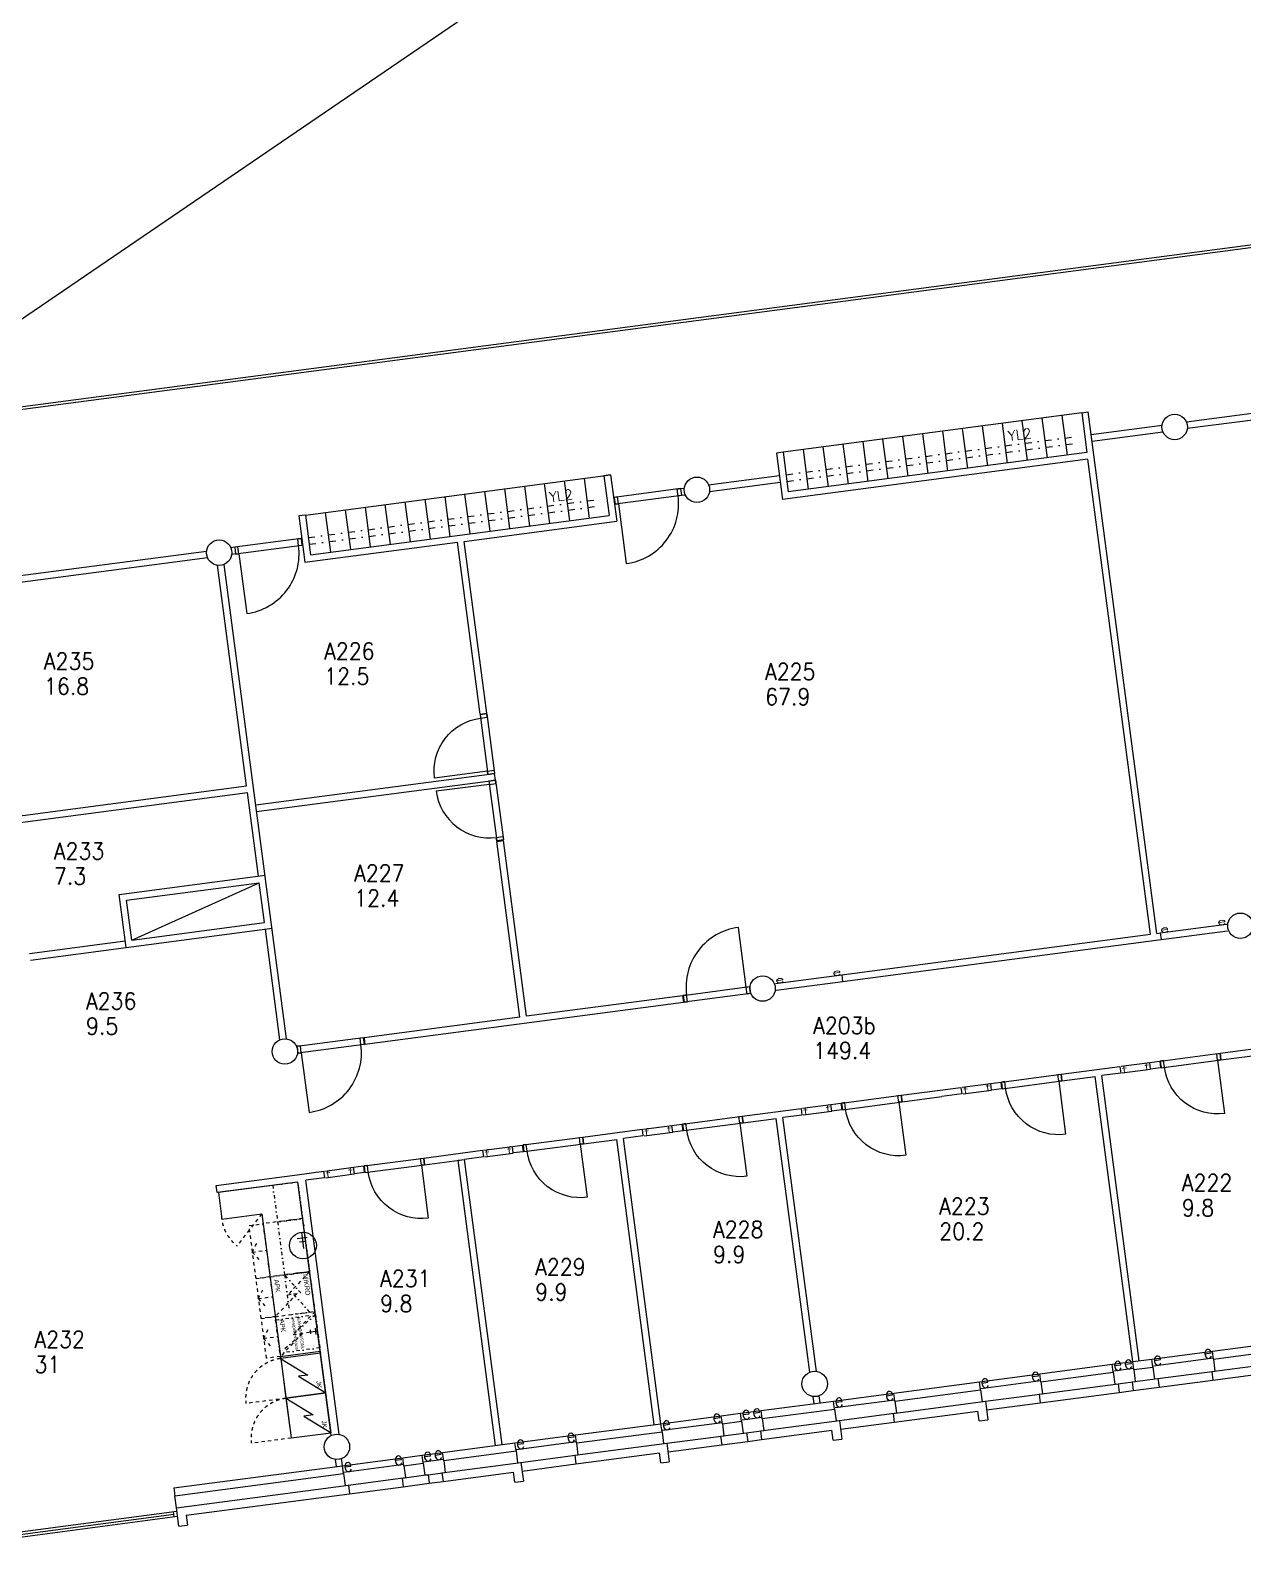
# Model space of a CAD drawing. Extents: x -11123 to 123675, y 9836 to 72527.
# Drawn here: x 58440 to 76550, y 18327 to 41107 of the extents above; entities that cross this region are included whole.
import ezdxf
from ezdxf.enums import TextEntityAlignment as Align

# ---------------------------------------------------------------- set-up
doc = ezdxf.new("R2010")
doc.units = 0
doc.header["$LTSCALE"] = 100
doc.header["$MEASUREMENT"] = 0
doc.linetypes.add('KL', pattern=[2, 1, -1])
doc.linetypes.add('PKL', pattern=[3, 1, -1, 0, -1])
doc.layers.get('0').update_dxf_attribs({"linetype": 'CONTINUOUS'})
for name, color, linetype in [('ART1100T0', 7, 'CONTINUOUS'), ('ART1100T3', 7, 'CONTINUOUS'), ('ART1100TB', 7, 'CONTINUOUS'), ('ASHIUS', 253, 'CONTINUOUS'), ('ASKESKI', 253, 'CONTINUOUS'), ('ASKIINTOKALKD', 254, 'CONTINUOUS'), ('ASSANITKAL', 253, 'CONTINUOUS'), ('FM_OMAT', 7, 'CONTINUOUS'), ('M06001', 7, 'CONTINUOUS'), ('M06037', 8, 'CONTINUOUS'), ('M06041', 8, 'CONTINUOUS'), ('M06051', 3, 'CONTINUOUS'), ('M06080', 7, 'CONTINUOUS')]:
    doc.layers.add(name, color=color, linetype=linetype)
doc.styles.add('ARIAL', font='arial.ttf')
doc.styles.add('S', font='ROMANS.shx', dxfattribs={"width": 0.8})
doc.styles.get("Standard").update_dxf_attribs({"font": 'simplex.shx'})

# ---------------------------------------------------------------- blocks, each defined once
blk = doc.blocks.new('AIOA_IKK-C')
at = {"layer": 'M06041', "linetype": 'ByBlock'}
for p, q in [((0, 0), (1000, 0)), ((0, -100), (1000, -100))]:
    blk.add_line(p, q, dxfattribs=at)
at = {"layer": 'FM_OMAT', "width": 0.9, "flags": 8}
for p in [(50, 0), (950, 0)]:
    blk.add_attdef('SARANA', text='', height=50, dxfattribs=at).set_placement(p, align=Align.MIDDLE)
at = {"layer": 'FM_OMAT', "width": 0.9}
for tag, p, flags in [('IKKKDI', (50, -700), 8), ('IKKNRO', (50, -850), 8), ('IKKYLE', (50, -1000), 9)]:
    blk.add_attdef(tag, p, '', height=125, dxfattribs=dict(at, flags=flags))
at = {"layer": 'M06041', "flags": 8}
blk.add_attdef('E', (0, 0), '', height=100, dxfattribs=at)
blk.add_attdef('E', text='', height=100, dxfattribs=at).set_placement((500, 0), align=Align.CENTER)
blk.add_attdef('E', text='', height=100, dxfattribs=at).set_placement((1000, 0), align=Align.RIGHT)
blk = doc.blocks.new('AIOA_IKK-B')
at = {"layer": 'M06041', "linetype": 'ByBlock'}
for p, q in [((0, 100), (1000, 100)), ((0, 0), (1000, 0))]:
    blk.add_line(p, q, dxfattribs=at)
at = {"layer": 'FM_OMAT', "width": 0.9}
for tag, p, flags in [('IKKYLE', (50, 875), 9), ('IKKNRO', (50, 725), 8), ('IKKKDI', (50, 575), 8)]:
    blk.add_attdef(tag, p, '', height=125, dxfattribs=dict(at, flags=flags))
at = {"layer": 'FM_OMAT', "width": 0.9, "flags": 8}
for p in [(50, 0), (950, 0)]:
    blk.add_attdef('SARANA', text='', height=50, dxfattribs=at).set_placement(p, align=Align.MIDDLE)
at = {"layer": 'M06041', "flags": 8}
blk.add_attdef('F', (0, 0), '', height=100, dxfattribs=at)
blk.add_attdef('F', text='', height=100, dxfattribs=at).set_placement((500, 0), align=Align.CENTER)
blk.add_attdef('F', text='', height=100, dxfattribs=at).set_placement((1000, 0), align=Align.RIGHT)
blk = doc.blocks.new('ALLAS')
at = {"color": 0, "linetype": 'ByBlock'}
for p, q in [((-200, 3), (47, 3)), ((-110, 78), (-110, -72)), ((-54, 53), (-54, -47))]:
    blk.add_line(p, q, dxfattribs=at)
blk.add_circle((0, 0), 200, dxfattribs=at)
blk = doc.blocks.new('keittiö_161109')
at = {"layer": 'ASHIUS', "linetype": 'KL', "ltscale": 0.5}
for p, q in [((950, -815), (950, -600)), ((1650, -815), (1650, -600)), ((2250, -815), (2250, -600)), ((950, -815), (828, -731)), ((950, -815), (1072, -731)), ((1650, -815), (1528, -731)), ((1650, -815), (1772, -731)), ((2250, -815), (2128, -731)), ((2250, -815), (2372, -731))]:
    blk.add_line(p, q, dxfattribs=at)
at = {"layer": 'ASHIUS', "linetype": 'PKL', "ltscale": 0.5}
for points in [[(0, -380), (550, -380), (550, 0), (0, 0)], [(550, -380), (1350, -380), (1350, 0), (550, 0)], [(2500, -600), (2000, -600), (2000, 0), (2500, 0)], [(1350, -380), (1950, -380), (1950, 0), (1350, 0)]]:
    blk.add_lwpolyline(points, close=True, dxfattribs=at)
at = {"layer": 'ASHIUS', "linetype": 'KL', "ltscale": 0.5}
for points in [[(550, -600), (1350, -600), (1350, 0), (550, 0)], [(1350, -600), (1950, -600), (1950, 0), (1350, 0)], [(550, -600), (1350, -600), (1350, -810), (550, -810)], [(1350, -600), (1950, -600), (1950, -810), (1350, -810)], [(1950, -600), (2550, -600), (2550, -810), (1950, -810)]]:
    blk.add_lwpolyline(points, close=True, dxfattribs=at)
for points in [[(1350, 0), (1650, -371), (1650, -229), (1950, -600)], [(1950, 0), (2250, -371), (2250, -229), (2550, -600)]]:
    blk.add_lwpolyline(points, dxfattribs=at)
at = {"layer": 'ASHIUS', "linetype": 'PKL', "ltscale": 0.5}
for points in [[(2000, 0), (2250, -371), (2250, -229), (2500, -600)], [(1950, -79), (1650, -286), (1650, -174), (1350, -380)]]:
    blk.add_lwpolyline(points, dxfattribs=at)
at = {"layer": 'ASHIUS'}
for points in [[(2581, -601), (2880, -230), (2880, -371), (3180, 0)], [(3181, -601), (3480, -230), (3480, -371), (3780, 0)]]:
    blk.add_lwpolyline(points, dxfattribs=at)
at = {"layer": 'ASHIUS', "linetype": 'KL', "ltscale": 0.5}
for points in [[(403, -602), (828, -1026, -0.219743), (356, -1200, -0.219743)], [(3181, -603), (3181, -1203, -0.414214), (2581, -604)], [(3781, -600), (3781, -1200, -0.414214), (3181, -601)]]:
    blk.add_lwpolyline(points, format="xyb", dxfattribs=at)
at = {"layer": 'ASKESKI'}
for points in [[(0, -1200), (400, -1200), (400, -600), (3780, -600), (3780, 0), (0, 0)], [(2580, -600), (2550, -600), (2550, 0), (2580, 0)], [(2580, -600), (3180, -600), (3180, 0), (2580, 0)], [(3180, -600), (3780, -600), (3780, 0), (3180, 0)]]:
    blk.add_lwpolyline(points, close=True, dxfattribs=at)
at = {"layer": 'ASSANITKAL'}
for points in [[(2250, 0), (2250, -169), (2250, -169)], [(2296, -28), (2199, -28)], [(2277, -104), (2216, -104)]]:
    blk.add_lwpolyline(points, dxfattribs=at)
blk.add_blockref('ALLAS', (950, -50), dxfattribs=at)
at = {"layer": 'ASKIINTOKALKD', "style": 'ARIAL'}
for s, insert, char_height, attachment_point in [('MIKRO', (1378, -36), 70, 1), ('JK', (2984, -47), 70, 1), ('JK', (3584, -47), 70, 1), ('KAHVIAUTOM.\\Pvesipistevaraus', (2486, -229), 50, 3), ('APK', (1401, -475), 70, 1), ('APK', (2001, -475), 70, 1)]:
    blk.add_mtext_dynamic_manual_height_columns(s, width=1914.28, gutter_width=1250, heights=[0], dxfattribs=dict(at, insert=insert, char_height=char_height, attachment_point=attachment_point))
blk = doc.blocks.new('AIOA_HUONE')
at = {"layer": 'ART1100T0', "width": 0.9}
blk.add_attdef('HNENUM', (56, 73), '', height=250, dxfattribs=at)
at = {"layer": 'ART1100T3', "width": 0.9}
blk.add_attdef('HNEALA', (56, -302), '', height=250, dxfattribs=at)

msp = doc.modelspace()

# ---------------------------------------------------------------- linework, layer by layer
at = {"layer": 'FM_OMAT'}
msp.add_line((64828, 24220), (64927, 24233), dxfattribs=at)
at = {"layer": 'M06001'}
for p, q in [((74147, 35392), (74246, 35405)), ((74147, 35392), (74225, 34797)), ((75272, 27612), (74246, 35405)), ((76769, 35394), (75711, 35255)), ((74290, 35068), (75348, 35207)), ((74303, 34969), (75361, 35108)), ((76782, 35295), (75724, 35156)), ((69685, 34804), (69586, 34791)), ((69586, 34791), (69677, 34097)), ((74238, 34698), (69677, 34097)), ((69685, 34804), (69763, 34210)), ((74225, 34797), (69763, 34210)), ((75173, 27599), (74238, 34698)), ((67107, 34465), (67008, 34452)), ((67008, 34452), (67087, 33857)), ((67107, 34465), (67199, 33771)), ((68573, 34315), (69630, 34454)), ((68153, 34260), (68209, 34267)), ((68153, 34260), (68166, 34161)), ((68586, 34216), (69643, 34355)), ((68166, 34161), (68222, 34168)), ((62547, 33865), (62448, 33852)), ((62448, 33852), (62539, 33158)), ((62547, 33865), (62625, 33270)), ((62625, 33270), (67087, 33857)), ((64918, 33471), (67199, 33771)), ((56097, 32673), (61071, 33327)), ((61491, 33383), (61434, 33375)), ((61504, 33284), (61447, 33276)), ((61491, 33383), (61504, 33284)), ((62539, 33158), (64819, 33458)), ((65157, 30890), (64819, 33458)), ((65257, 30903), (64918, 33471)), ((56209, 32587), (61084, 33228)), ((61668, 29815), (61234, 33114)), ((62266, 26034), (61333, 33127)), ((65157, 30890), (65257, 30903)), ((61806, 29531), (65375, 30001)), ((61819, 29432), (65388, 29902)), ((65388, 29902), (65375, 30001)), ((57256, 29234), (61668, 29815)), ((57269, 29135), (61681, 29716)), ((61845, 28467), (61681, 29716)), ((65408, 28986), (65507, 28999)), ((65754, 26359), (65408, 28986)), ((65853, 26372), (65507, 28999)), ((59763, 28193), (61944, 28480)), ((59875, 28107), (61858, 28368)), ((61937, 27773), (61858, 28368)), ((59868, 27400), (59763, 28193)), ((59954, 27512), (59875, 28107)), ((59868, 27400), (62049, 27687)), ((59954, 27512), (61937, 27773)), ((62167, 26021), (61950, 27674)), ((70562, 26992), (75173, 27599)), ((75272, 27612), (75321, 27619)), ((75321, 27619), (75334, 27519)), ((58427, 27311), (59855, 27499)), ((58440, 27212), (59868, 27400)), ((70575, 26893), (75334, 27519)), ((70562, 26992), (70575, 26893)), ((68183, 26679), (65853, 26372)), ((68183, 26679), (68196, 26580)), ((68196, 26580), (63437, 25953)), ((65754, 26359), (63424, 26052)), ((63424, 26052), (63437, 25953)), ((76214, 25820), (77101, 25937)), ((76227, 25721), (76214, 25820)), ((76227, 25721), (77114, 25837)), ((73839, 25507), (74717, 25623)), ((74730, 25523), (74447, 25486)), ((74717, 25623), (74730, 25523)), ((71450, 25193), (72342, 25310)), ((72342, 25310), (72355, 25211)), ((73852, 25408), (73839, 25507)), ((73852, 25408), (74348, 25473)), ((74909, 21210), (74348, 25473)), ((75008, 21223), (74447, 25486)), ((71463, 25093), (71450, 25193)), ((71463, 25093), (72058, 25172)), ((72355, 25211), (72058, 25172)), ((69075, 24880), (69953, 24995)), ((69088, 24781), (69075, 24880)), ((69088, 24781), (69584, 24846)), ((70084, 21052), (69584, 24846)), ((69966, 24896), (69683, 24859)), ((70183, 21065), (69683, 24859)), ((69953, 24995), (69966, 24896)), ((66691, 24566), (67578, 24683)), ((67578, 24683), (67591, 24584)), ((66704, 24467), (66691, 24566)), ((66704, 24467), (67200, 24532)), ((67761, 20269), (67200, 24532)), ((67591, 24584), (67299, 24545)), ((67860, 20282), (67299, 24545)), ((64316, 24253), (65194, 24369)), ((64329, 24154), (64316, 24253)), ((64329, 24154), (64924, 24233)), ((65389, 19957), (64828, 24220)), ((65207, 24270), (64924, 24233)), ((65488, 19970), (64927, 24233)), ((65194, 24369), (65207, 24270)), ((61213, 23845), (62423, 24004)), ((62423, 24004), (62819, 24056)), ((62832, 23957), (62555, 23921)), ((63054, 20127), (62555, 23921)), ((62819, 24056), (62832, 23957)), ((61228, 23736), (61213, 23845)), ((62437, 23895), (61228, 23736)), ((62935, 20111), (62437, 23895)), ((76099, 21367), (77378, 21535)), ((76115, 21248), (77394, 21416)), ((74909, 21210), (75197, 21248)), ((74925, 21091), (74909, 21210)), ((75212, 21129), (75197, 21248)), ((76089, 21063), (77467, 21244)), ((76115, 21248), (76099, 21367)), ((76115, 21248), (76138, 21069)), ((73521, 21027), (74602, 21170)), ((73537, 20908), (73521, 21027)), ((73537, 20908), (74618, 21051)), ((74618, 21051), (74602, 21170)), ((74618, 21051), (74641, 20872)), ((74925, 21091), (75212, 21129)), ((74925, 21091), (74948, 20913)), ((75212, 21129), (75236, 20950)), ((76089, 21063), (76106, 20934)), ((76106, 20934), (77484, 21115)), ((71340, 20740), (72619, 20909)), ((71356, 20621), (71340, 20740)), ((71356, 20621), (72635, 20790)), ((72635, 20790), (72619, 20909)), ((72635, 20790), (72658, 20611)), ((73511, 20723), (74691, 20879)), ((73528, 20594), (74708, 20750)), ((73537, 20908), (73560, 20730)), ((74691, 20879), (74708, 20750)), ((74899, 20906), (75286, 20957)), ((74899, 20906), (74916, 20777)), ((74916, 20777), (75303, 20828)), ((75286, 20957), (75303, 20828)), ((69357, 20479), (70438, 20621)), ((69373, 20360), (70454, 20502)), ((70150, 20583), (70137, 20688)), ((70240, 20595), (70226, 20700)), ((70454, 20502), (70438, 20621)), ((70454, 20502), (70477, 20324)), ((71330, 20436), (72708, 20618)), ((71356, 20621), (71379, 20443)), ((72708, 20618), (72744, 20340)), ((73511, 20723), (73528, 20594)), ((66581, 20114), (67860, 20282)), ((67876, 20163), (67860, 20282)), ((68762, 20401), (69050, 20439)), ((68778, 20282), (68762, 20401)), ((68778, 20282), (69066, 20320)), ((68778, 20282), (68801, 20103)), ((69066, 20320), (69050, 20439)), ((69066, 20320), (69089, 20141)), ((69347, 20175), (70527, 20330)), ((69373, 20360), (69357, 20479)), ((69373, 20360), (69396, 20182)), ((70527, 20330), (70563, 20053)), ((71330, 20436), (71347, 20307)), ((71347, 20307), (72596, 20472)), ((72615, 20323), (72596, 20472)), ((72615, 20323), (72744, 20340)), ((66597, 19995), (66581, 20114)), ((66597, 19995), (67876, 20163)), ((67876, 20163), (67899, 19985)), ((68752, 20097), (69139, 20148)), ((68752, 20097), (68769, 19968)), ((69139, 20148), (69156, 20019)), ((69347, 20175), (69364, 20046)), ((69364, 20046), (70415, 20185)), ((70434, 20036), (70415, 20185)), ((70434, 20036), (70563, 20053)), ((64598, 19853), (65679, 19995)), ((64614, 19734), (64598, 19853)), ((64614, 19734), (65695, 19876)), ((65695, 19876), (65679, 19995)), ((65695, 19876), (65718, 19697)), ((66571, 19810), (67949, 19991)), ((66588, 19681), (67837, 19845)), ((66597, 19995), (66620, 19816)), ((67857, 19696), (67837, 19845)), ((67949, 19991), (67985, 19713)), ((68769, 19968), (69156, 20019)), ((60583, 19324), (63101, 19655)), ((63012, 19644), (62998, 19748)), ((63101, 19655), (63087, 19760)), ((63117, 19536), (63101, 19655)), ((64003, 19774), (64291, 19812)), ((64019, 19655), (64003, 19774)), ((64019, 19655), (64307, 19693)), ((64019, 19655), (64043, 19477)), ((64307, 19693), (64291, 19812)), ((64307, 19693), (64330, 19515)), ((64588, 19549), (65768, 19704)), ((64614, 19734), (64637, 19555)), ((65768, 19704), (65804, 19426)), ((66571, 19810), (66588, 19681)), ((67857, 19696), (67985, 19713)), ((60599, 19205), (63117, 19536)), ((60622, 19026), (63190, 19365)), ((63117, 19536), (63140, 19358)), ((63190, 19365), (63207, 19236)), ((63993, 19470), (64380, 19521)), ((63993, 19470), (64010, 19341)), ((64010, 19341), (64397, 19392)), ((64380, 19521), (64397, 19392)), ((64588, 19549), (64605, 19420)), ((64605, 19420), (65656, 19558)), ((65675, 19409), (65656, 19558)), ((65675, 19409), (65804, 19426)), ((60583, 19324), (60599, 19205)), ((60622, 19026), (60599, 19205)), ((60768, 18915), (63207, 19236)), ((60659, 18749), (60622, 19026)), ((60768, 18915), (60788, 18766)), ((60659, 18749), (60788, 18766))]:
    msp.add_line(p, q, dxfattribs=at)
for centre in [(75536, 35181), (68398, 34242), (61259, 33302), (76518, 27726), (69379, 26786), (62241, 25846), (70157, 20877), (63019, 19937)]:
    msp.add_circle(centre, 190, dxfattribs=at)
at = {"layer": 'M06037'}
for p, q in [((55895, 35127), (89465, 39547)), ((55930, 35172), (89421, 39581))]:
    msp.add_line(p, q, dxfattribs=at)
at = {"layer": 'M06041', "linetype": 'PKL'}
for p, q in [((69730, 34467), (74191, 35055)), ((69743, 34368), (74204, 34956)), ((62591, 33528), (67053, 34115)), ((62604, 33428), (67066, 34016))]:
    msp.add_line(p, q, dxfattribs=at)
at = {"layer": 'M06041'}
for p, q in [((74602, 21170), (74909, 21210)), ((75197, 21248), (76099, 21367)), ((72619, 20909), (73521, 21027)), ((70438, 20621), (71340, 20740)), ((74708, 20750), (74916, 20777)), ((75303, 20828), (76106, 20934)), ((72725, 20489), (73528, 20594)), ((67860, 20282), (68762, 20401)), ((69050, 20439), (69357, 20479)), ((70544, 20202), (71347, 20307)), ((65679, 19995), (66581, 20114)), ((64291, 19812), (64598, 19853)), ((67966, 19862), (68769, 19968)), ((69156, 20019), (69364, 20046)), ((63101, 19655), (64003, 19774)), ((65785, 19575), (66588, 19681)), ((64397, 19392), (64605, 19420)), ((63207, 19236), (64010, 19341)), ((56296, 18407), (60629, 18977)), ((56351, 18373), (60584, 18931)), ((60589, 18891), (60579, 18970)), ((56306, 18327), (60639, 18898))]:
    msp.add_line(p, q, dxfattribs=at)
at = {"layer": 'M06051', "linetype": 'ByBlock'}
for p, q in [((68153, 34260), (67162, 34129)), ((68104, 34253), (68153, 34260)), ((68117, 34149), (68104, 34253)), ((68153, 34260), (68167, 34156)), ((67211, 34136), (67162, 34129)), ((67162, 34129), (67175, 34025)), ((68167, 34156), (67175, 34025)), ((67175, 34025), (67225, 34032)), ((67225, 34032), (67211, 34136)), ((68167, 34156), (68117, 34149)), ((62482, 33513), (61491, 33383)), ((62433, 33507), (62482, 33513)), ((62446, 33403), (62433, 33507)), ((62482, 33513), (62496, 33409)), ((61540, 33389), (61491, 33383)), ((61491, 33383), (61504, 33279)), ((62496, 33409), (61504, 33279)), ((61504, 33279), (61554, 33285)), ((61554, 33285), (61540, 33389)), ((62496, 33409), (62446, 33403)), ((65159, 30880), (65276, 29988)), ((65258, 30893), (65375, 30001)), ((65289, 29889), (65407, 28996)), ((65388, 29902), (65506, 29009)), ((68192, 26685), (69184, 26816)), ((68242, 26692), (68192, 26685)), ((68192, 26685), (68206, 26581)), ((69197, 26712), (68206, 26581)), ((68255, 26588), (68242, 26692)), ((69134, 26809), (69184, 26816)), ((69148, 26705), (69134, 26809)), ((69197, 26712), (69148, 26705)), ((69184, 26816), (69197, 26712)), ((68206, 26581), (68255, 26588)), ((62422, 25925), (63413, 26056)), ((63364, 26049), (63413, 26056)), ((63378, 25945), (63364, 26049)), ((63413, 26056), (63427, 25952)), ((62472, 25932), (62422, 25925)), ((62422, 25925), (62436, 25821)), ((63427, 25952), (62436, 25821)), ((62436, 25821), (62485, 25828)), ((62485, 25828), (62472, 25932)), ((63427, 25952), (63378, 25945)), ((75321, 25702), (76214, 25820)), ((75335, 25603), (76227, 25721)), ((72947, 25390), (73839, 25507)), ((72960, 25290), (73852, 25408)), ((70558, 25075), (71450, 25193)), ((70571, 24976), (71463, 25093)), ((68183, 24762), (69075, 24880)), ((68196, 24663), (69088, 24781)), ((65799, 24449), (66691, 24566)), ((65812, 24349), (66704, 24467)), ((63424, 24136), (64316, 24253)), ((63437, 24037), (64329, 24154))]:
    msp.add_line(p, q, dxfattribs=at)
at = {"layer": 'M06051'}
for p, q in [((75163, 25681), (75312, 25701)), ((75176, 25582), (75163, 25681)), ((75325, 25602), (75176, 25582)), ((75312, 25701), (75325, 25602)), ((72788, 25369), (72937, 25388)), ((72801, 25270), (72788, 25369)), ((72950, 25289), (72801, 25270)), ((72937, 25388), (72950, 25289)), ((70399, 25054), (70548, 25074)), ((70548, 25074), (70561, 24975)), ((70412, 24955), (70399, 25054)), ((70561, 24975), (70412, 24955)), ((68024, 24742), (68173, 24761)), ((68037, 24642), (68024, 24742)), ((68186, 24662), (68037, 24642)), ((68173, 24761), (68186, 24662)), ((65640, 24428), (65789, 24447)), ((65653, 24329), (65640, 24428)), ((65789, 24447), (65802, 24348)), ((65802, 24348), (65653, 24329)), ((63265, 24115), (63414, 24135)), ((63279, 24016), (63265, 24115)), ((63427, 24035), (63279, 24016)), ((63414, 24135), (63427, 24035))]:
    msp.add_line(p, q, dxfattribs=at)
at = {"layer": 'M06051', "linetype": 'ByBlock'}
for points in [[(67225, 34032), (67342, 33139, 0.414214), (68117, 34149, 0.671351)], [(61554, 33285), (61671, 32393, 0.414214), (62446, 33403, 0.671351)], [(65270, 30037), (64476, 29933, -0.414214), (65165, 30830, -0.671351)], [(65296, 29839), (64503, 29735, 0.414214), (65400, 29046, 0.671351)], [(69134, 26809), (69017, 27701, 0.414214), (68242, 26692, 0.671351)], [(62485, 25828), (62603, 24936, 0.414214), (63378, 25945, 0.671351)], [(76177, 25714), (76282, 24921, -0.414214), (75384, 25610, -0.671351)], [(73803, 25401), (73907, 24608, -0.414214), (73010, 25297, -0.671351)], [(71413, 25087), (71518, 24294, -0.414214), (70620, 24982, -0.671351)], [(69039, 24774), (69143, 23981, -0.414214), (68246, 24670, -0.671351)], [(66654, 24460), (66759, 23667, -0.414214), (65861, 24356, -0.671351)], [(64280, 24148), (64384, 23355, -0.414214), (63487, 24043, -0.671351)]]:
    msp.add_lwpolyline(points, format="xyb", dxfattribs=at)
for points in [[(65159, 30880), (65165, 30830), (65264, 30844), (65258, 30893)], [(65276, 29988), (65270, 30037), (65369, 30050), (65375, 30001)], [(65289, 29889), (65296, 29839), (65395, 29852), (65388, 29902)], [(65407, 28996), (65400, 29046), (65499, 29059), (65506, 29009)], [(76227, 25721), (76177, 25714), (76164, 25813), (76214, 25820)], [(75335, 25603), (75384, 25610), (75371, 25709), (75321, 25702)], [(72960, 25290), (73010, 25297), (72997, 25396), (72947, 25390)], [(73852, 25408), (73803, 25401), (73790, 25501), (73839, 25507)], [(70571, 24976), (70620, 24982), (70607, 25082), (70558, 25075)], [(71463, 25093), (71413, 25087), (71400, 25186), (71450, 25193)], [(69088, 24781), (69039, 24774), (69026, 24873), (69075, 24880)], [(68196, 24663), (68246, 24670), (68233, 24769), (68183, 24762)], [(65812, 24349), (65861, 24356), (65848, 24455), (65799, 24449)], [(66704, 24467), (66654, 24460), (66641, 24559), (66691, 24566)], [(64329, 24154), (64280, 24148), (64267, 24247), (64316, 24253)], [(63437, 24037), (63487, 24043), (63474, 24142), (63424, 24136)]]:
    msp.add_lwpolyline(points, close=True, dxfattribs=at)
at = {"layer": 'M06080'}
for p, q in [((55930, 35172), (81732, 52780)), ((74147, 35392), (69685, 34804)), ((73552, 35313), (73630, 34719)), ((73849, 35353), (73928, 34758)), ((72065, 35118), (72143, 34523)), ((72362, 35157), (72440, 34562)), ((72660, 35196), (72738, 34601)), ((72957, 35235), (73035, 34640)), ((73254, 35274), (73333, 34679)), ((70280, 34883), (70358, 34288)), ((70577, 34922), (70656, 34327)), ((70875, 34961), (70953, 34366)), ((71172, 35000), (71251, 34405)), ((71470, 35039), (71548, 34445)), ((71767, 35079), (71846, 34484)), ((69983, 34844), (70061, 34249)), ((62547, 33865), (67107, 34465)), ((66711, 34413), (66789, 33818)), ((64926, 34178), (65005, 33583)), ((65224, 34217), (65302, 33622)), ((65521, 34256), (65599, 33661)), ((65819, 34295), (65897, 33701)), ((66116, 34335), (66194, 33740)), ((66413, 34374), (66492, 33779)), ((63142, 33943), (63220, 33348)), ((63439, 33982), (63517, 33387)), ((63737, 34021), (63815, 33426)), ((64034, 34060), (64112, 33466)), ((64331, 34100), (64410, 33505)), ((64629, 34139), (64707, 33544)), ((62844, 33904), (62923, 33309)), ((59954, 27512), (61858, 28368))]:
    msp.add_line(p, q, dxfattribs=at)

# ---------------------------------------------------------------- block references
at = {"layer": 'ART1100TB'}
for p, values in [((62773, 31632), {'HNENUM': 'A226', 'HNEALA': '12.5'}), ((58586, 31482), {'HNENUM': 'A235', 'HNEALA': '16.8'}), ((69361, 31326), {'HNENUM': 'A225', 'HNEALA': '67.9'}), ((58735, 28644), {'HNENUM': 'A233', 'HNEALA': '7.3'}), ((63221, 28315), {'HNENUM': 'A227', 'HNEALA': '12.4'}), ((59214, 26402), {'HNENUM': 'A236', 'HNEALA': '9.5'}), ((70079, 26037), {'HNENUM': 'A203b', 'HNEALA': '149.4'}), ((75589, 23687), {'HNENUM': 'A222', 'HNEALA': '9.8'}), ((71963, 23335), {'HNENUM': 'A223', 'HNEALA': '20.2'}), ((68583, 22989), {'HNENUM': 'A228', 'HNEALA': '9.9'}), ((63609, 22255), {'HNENUM': 'A231', 'HNEALA': '9.8'}), ((65926, 22428), {'HNENUM': 'A229', 'HNEALA': '9.9'}), ((58445, 21345), {'HNENUM': 'A232', 'HNEALA': '31'})]:
    msp.add_blockref('AIOA_HUONE', p, dxfattribs=at).add_auto_attribs(values)
at = {"layer": 'M06041'}
ref = msp.add_blockref('AIOA_IKK-C', (75321, 27619), dxfattribs=dict(at, rotation=7.499999999999999))
ref.add_attrib('E', 'e', dxfattribs={"height": 100, "rotation": 7.5, "width": 1.8, "flags": 2}).set_placement((76313, 27749), align=Align.RIGHT)
ref.add_attrib('E', 'e', (75321, 27619), dxfattribs={"height": 100, "rotation": 7.5, "width": 1.8, "flags": 2})
ref.add_attrib('E', 'e', dxfattribs={"height": 0.18, "rotation": 7.5, "width": 2.7, "flags": 2}).set_placement((76313, 27749), align=Align.CENTER)
ref = msp.add_blockref('AIOA_IKK-C', (69571, 26862), dxfattribs=dict(at, rotation=7.499999999999999))
ref.add_attrib('E', 'e', dxfattribs={"height": 100, "rotation": 7.5, "width": 1.8, "flags": 2}).set_placement((70562, 26992), align=Align.RIGHT)
ref.add_attrib('E', 'e', (69571, 26862), dxfattribs={"height": 100, "rotation": 7.5, "width": 1.8, "flags": 2})
ref.add_attrib('E', 'e', dxfattribs={"height": 0.18, "rotation": 7.5, "width": 2.7, "flags": 2}).set_placement((70562, 26992), align=Align.CENTER)
ref = msp.add_blockref('AIOA_IKK-B', (74750, 25526), dxfattribs=dict(at, xscale=0.43, zscale=0.43, rotation=7.499999999999974))
ref.add_attrib('F', 'f', dxfattribs={"height": 100, "rotation": 7.5, "width": 1.8, "flags": 2}).set_placement((75176, 25582), align=Align.RIGHT)
ref.add_attrib('F', 'f', (74750, 25526), dxfattribs={"height": 100, "rotation": 7.5, "width": 1.8, "flags": 2})
ref.add_attrib('F', 'f', dxfattribs={"height": 0.18, "rotation": 7.5, "width": 2.7, "flags": 2}).set_placement((75176, 25582), align=Align.CENTER)
ref = msp.add_blockref('AIOA_IKK-B', (72375, 25213), dxfattribs=dict(at, xscale=0.43, zscale=0.43, rotation=7.499999999999974))
ref.add_attrib('F', 'f', dxfattribs={"height": 100, "rotation": 7.5, "width": 1.8, "flags": 2}).set_placement((72801, 25270), align=Align.RIGHT)
ref.add_attrib('F', 'f', (72375, 25213), dxfattribs={"height": 100, "rotation": 7.5, "width": 1.8, "flags": 2})
ref.add_attrib('F', 'f', dxfattribs={"height": 0.18, "rotation": 7.5, "width": 2.7, "flags": 2}).set_placement((72801, 25270), align=Align.CENTER)
ref = msp.add_blockref('AIOA_IKK-B', (69986, 24899), dxfattribs=dict(at, xscale=0.43, zscale=0.43, rotation=7.499999999999974))
ref.add_attrib('F', 'f', dxfattribs={"height": 100, "rotation": 7.5, "width": 1.8, "flags": 2}).set_placement((70412, 24955), align=Align.RIGHT)
ref.add_attrib('F', 'f', (69986, 24899), dxfattribs={"height": 100, "rotation": 7.5, "width": 1.8, "flags": 2})
ref.add_attrib('F', 'f', dxfattribs={"height": 0.18, "rotation": 7.5, "width": 2.7, "flags": 2}).set_placement((70412, 24955), align=Align.CENTER)
ref = msp.add_blockref('AIOA_IKK-B', (67611, 24586), dxfattribs=dict(at, xscale=0.43, zscale=0.43, rotation=7.499999999999974))
ref.add_attrib('F', 'f', dxfattribs={"height": 100, "rotation": 7.5, "width": 1.8, "flags": 2}).set_placement((68037, 24642), align=Align.RIGHT)
ref.add_attrib('F', 'f', (67611, 24586), dxfattribs={"height": 100, "rotation": 7.5, "width": 1.8, "flags": 2})
ref.add_attrib('F', 'f', dxfattribs={"height": 0.18, "rotation": 7.5, "width": 2.7, "flags": 2}).set_placement((68037, 24642), align=Align.CENTER)
ref = msp.add_blockref('AIOA_IKK-B', (65227, 24272), dxfattribs=dict(at, xscale=0.43, zscale=0.43, rotation=7.499999999999974))
ref.add_attrib('F', 'f', dxfattribs={"height": 100, "rotation": 7.5, "width": 1.8, "flags": 2}).set_placement((65653, 24329), align=Align.RIGHT)
ref.add_attrib('F', 'f', (65227, 24272), dxfattribs={"height": 100, "rotation": 7.5, "width": 1.8, "flags": 2})
ref.add_attrib('F', 'f', dxfattribs={"height": 0.18, "rotation": 7.5, "width": 2.7, "flags": 2}).set_placement((65653, 24329), align=Align.CENTER)
ref = msp.add_blockref('AIOA_IKK-B', (62852, 23960), dxfattribs=dict(at, xscale=0.43, zscale=0.43, rotation=7.499999999999974))
ref.add_attrib('F', 'f', dxfattribs={"height": 100, "rotation": 7.5, "width": 1.8, "flags": 2}).set_placement((63279, 24016), align=Align.RIGHT)
ref.add_attrib('F', 'f', (62852, 23960), dxfattribs={"height": 100, "rotation": 7.5, "width": 1.8, "flags": 2})
ref.add_attrib('F', 'f', dxfattribs={"height": 0.18, "rotation": 7.5, "width": 2.7, "flags": 2}).set_placement((63279, 24016), align=Align.CENTER)
ref = msp.add_blockref('AIOA_IKK-C', (74625, 21072), dxfattribs=dict(at, xscale=0.3, yscale=2, zscale=0.3, rotation=7.500000000000006))
ref.add_attrib('E', 'e', dxfattribs={"height": 200, "rotation": 7.5, "width": 0.9, "flags": 2}).set_placement((74922, 21111), align=Align.RIGHT)
ref.add_attrib('E', 'e', (74625, 21072), dxfattribs={"height": 200, "rotation": 7.5, "width": 0.9, "flags": 2})
ref.add_attrib('E', 'e', dxfattribs={"height": 0.18, "rotation": 7.5, "width": 1.35, "flags": 2}).set_placement((74922, 21111), align=Align.CENTER)
ref = msp.add_blockref('AIOA_IKK-C', (75220, 21150), dxfattribs=dict(at, xscale=0.9, yscale=2, zscale=0.9, rotation=7.500000000000006))
ref.add_attrib('E', 'e', dxfattribs={"height": 200, "rotation": 7.5, "width": 0.9, "flags": 2}).set_placement((76112, 21268), align=Align.RIGHT)
ref.add_attrib('E', 'e', (75220, 21150), dxfattribs={"height": 200, "rotation": 7.5, "width": 0.9, "flags": 2})
ref.add_attrib('E', 'e', dxfattribs={"height": 0.18, "rotation": 7.5, "width": 1.35, "flags": 2}).set_placement((76112, 21268), align=Align.CENTER)
ref = msp.add_blockref('AIOA_IKK-C', (72642, 20811), dxfattribs=dict(at, xscale=0.9, yscale=2, zscale=0.9, rotation=7.500000000000006))
ref.add_attrib('E', 'e', dxfattribs={"height": 200, "rotation": 7.5, "width": 0.9, "flags": 2}).set_placement((73534, 20928), align=Align.RIGHT)
ref.add_attrib('E', 'e', (72642, 20811), dxfattribs={"height": 200, "rotation": 7.5, "width": 0.9, "flags": 2})
ref.add_attrib('E', 'e', dxfattribs={"height": 0.18, "rotation": 7.5, "width": 1.35, "flags": 2}).set_placement((73534, 20928), align=Align.CENTER)
ref = msp.add_blockref('AIOA_IKK-C', (70461, 20524), dxfattribs=dict(at, xscale=0.9, yscale=2, zscale=0.9, rotation=7.500000000000006))
ref.add_attrib('E', 'e', dxfattribs={"height": 200, "rotation": 7.5, "width": 0.9, "flags": 2}).set_placement((71353, 20641), align=Align.RIGHT)
ref.add_attrib('E', 'e', (70461, 20524), dxfattribs={"height": 200, "rotation": 7.5, "width": 0.9, "flags": 2})
ref.add_attrib('E', 'e', dxfattribs={"height": 0.18, "rotation": 7.5, "width": 1.35, "flags": 2}).set_placement((71353, 20641), align=Align.CENTER)
ref = msp.add_blockref('AIOA_IKK-C', (69073, 20341), dxfattribs=dict(at, xscale=0.3, yscale=2, zscale=0.3, rotation=7.500000000000006))
ref.add_attrib('E', 'e', dxfattribs={"height": 200, "rotation": 7.5, "width": 0.9, "flags": 2}).set_placement((69370, 20380), align=Align.RIGHT)
ref.add_attrib('E', 'e', (69073, 20341), dxfattribs={"height": 200, "rotation": 7.5, "width": 0.9, "flags": 2})
ref.add_attrib('E', 'e', dxfattribs={"height": 0.18, "rotation": 7.5, "width": 1.35, "flags": 2}).set_placement((69370, 20380), align=Align.CENTER)
ref = msp.add_blockref('AIOA_IKK-C', (67883, 20184), dxfattribs=dict(at, xscale=0.9, yscale=2, zscale=0.9, rotation=7.500000000000006))
ref.add_attrib('E', 'e', dxfattribs={"height": 200, "rotation": 7.5, "width": 0.9, "flags": 2}).set_placement((68775, 20302), align=Align.RIGHT)
ref.add_attrib('E', 'e', (67883, 20184), dxfattribs={"height": 200, "rotation": 7.5, "width": 0.9, "flags": 2})
ref.add_attrib('E', 'e', dxfattribs={"height": 0.18, "rotation": 7.5, "width": 1.35, "flags": 2}).set_placement((68775, 20302), align=Align.CENTER)
ref = msp.add_blockref('AIOA_IKK-C', (65702, 19897), dxfattribs=dict(at, xscale=0.9, yscale=2, zscale=0.9, rotation=7.500000000000006))
ref.add_attrib('E', 'e', dxfattribs={"height": 200, "rotation": 7.5, "width": 0.9, "flags": 2}).set_placement((66594, 20014), align=Align.RIGHT)
ref.add_attrib('E', 'e', (65702, 19897), dxfattribs={"height": 200, "rotation": 7.5, "width": 0.9, "flags": 2})
ref.add_attrib('E', 'e', dxfattribs={"height": 0.18, "rotation": 7.5, "width": 1.35, "flags": 2}).set_placement((66594, 20014), align=Align.CENTER)
ref = msp.add_blockref('AIOA_IKK-C', (64314, 19714), dxfattribs=dict(at, xscale=0.3, yscale=2, zscale=0.3, rotation=7.500000000000006))
ref.add_attrib('E', 'e', dxfattribs={"height": 200, "rotation": 7.5, "width": 0.9, "flags": 2}).set_placement((64611, 19753), align=Align.RIGHT)
ref.add_attrib('E', 'e', (64314, 19714), dxfattribs={"height": 200, "rotation": 7.5, "width": 0.9, "flags": 2})
ref.add_attrib('E', 'e', dxfattribs={"height": 0.18, "rotation": 7.5, "width": 1.35, "flags": 2}).set_placement((64611, 19753), align=Align.CENTER)
ref = msp.add_blockref('AIOA_IKK-C', (63124, 19558), dxfattribs=dict(at, xscale=0.9, yscale=2, zscale=0.9, rotation=7.500000000000006))
ref.add_attrib('E', 'e', dxfattribs={"height": 200, "rotation": 7.5, "width": 0.9, "flags": 2}).set_placement((64016, 19675), align=Align.RIGHT)
ref.add_attrib('E', 'e', (63124, 19558), dxfattribs={"height": 200, "rotation": 7.5, "width": 0.9, "flags": 2})
ref.add_attrib('E', 'e', dxfattribs={"height": 0.18, "rotation": 7.5, "width": 1.35, "flags": 2}).set_placement((64016, 19675), align=Align.CENTER)
at = {"layer": 'M06080', "rotation": 277.5000000017196}
msp.add_blockref('keittiö_161109', (62437, 23895), dxfattribs=at)

# ---------------------------------------------------------------- texts
at = {"layer": 'M06041', "style": 'S'}
for p in [(73055, 34969), (66201, 34056)]:
    msp.add_text('YL2', height=150, rotation=7.5, dxfattribs=at).set_placement(p)

doc.saveas('drawing.dxf')
